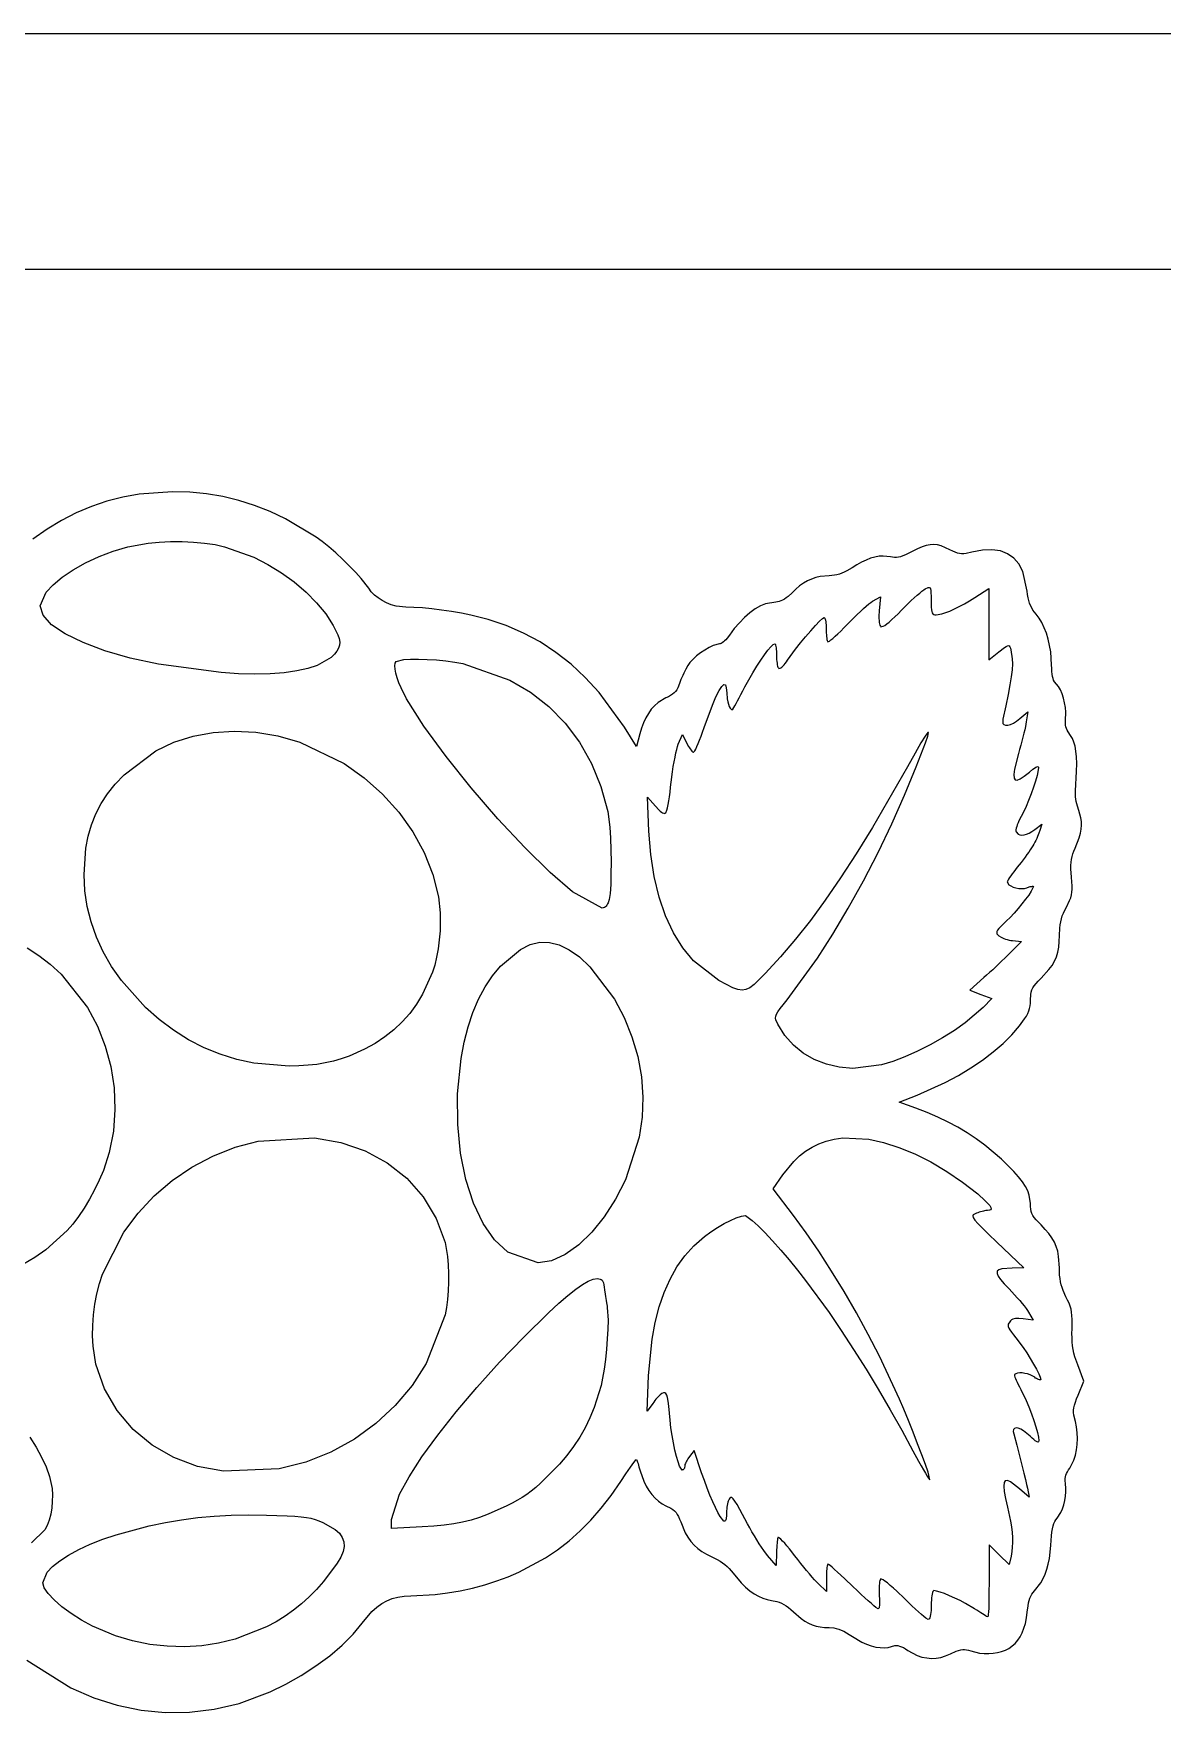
# Model space of a CAD drawing. Extents: x 24 to 191, y 8 to 99.
# Drawn here: x 60.87 to 72.82, y 81.36 to 99.12 of the extents above; entities that cross this region are included whole.
import ezdxf

# ---------------------------------------------------------------- set-up
doc = ezdxf.new("R2010")
doc.units = 0
doc.layers.add('Line_Etch', color=7, linetype='CONTINUOUS')
doc.layers.add('Outer_Cuts', color=7, linetype='CONTINUOUS')

msp = doc.modelspace()

# ---------------------------------------------------------------- linework, layer by layer
at = {"layer": 'Line_Etch', "color": 7}
for points in [[(79.64501, 96.625324), (29.645012, 96.625324)], [(60.797849, 81.909348), (61.264758, 81.617057), (61.507539, 81.51133), (61.755576, 81.43263), (62.007939, 81.381229), (62.263627, 81.357325), (62.522439, 81.361332), (62.78341, 81.392433), (63.045797, 81.451734), (63.375647, 81.573721), (63.54189, 81.655024), (63.704298, 81.747621), (63.860259, 81.848803), (64.005928, 81.956671), (64.1382, 82.069572), (64.254208, 82.184862), (64.350107, 82.300884), (64.4532, 82.42358), (64.504197, 82.470683), (64.556299, 82.509181), (64.610099, 82.539582), (64.667, 82.562075), (64.727497, 82.577682), (64.792598, 82.586685), (64.863599, 82.589676), (65.121928, 82.604775), (65.254449, 82.621765), (65.387197, 82.644963), (65.518998, 82.673863), (65.6484, 82.708266), (65.77422, 82.747963), (65.895248, 82.792664), (66.009816, 82.842163), (66.289199, 82.992616), (66.41789, 83.079213), (66.54036, 83.174415), (66.657316, 83.278705), (66.769976, 83.393044), (66.878821, 83.517905), (66.985021, 83.654007), (67.089308, 83.802303), (67.14291, 83.882903), (67.16752, 83.918805), (67.190013, 83.950803), (67.209825, 83.978517), (67.226617, 84.001208), (67.239713, 84.018198), (67.248715, 84.029007), (67.252723, 84.033014), (67.257718, 84.026015), (67.261726, 84.017012), (67.265733, 84.0053), (67.270729, 83.990991), (67.275724, 83.974199), (67.280719, 83.955798), (67.286731, 83.935506), (67.291726, 83.913719), (67.331229, 83.803212), (67.356318, 83.752708), (67.384817, 83.706111), (67.416118, 83.664009), (67.450318, 83.626208), (67.486917, 83.593408), (67.525917, 83.566117), (67.566616, 83.544612), (67.619019, 83.518817), (67.639621, 83.504903), (67.657317, 83.489804), (67.672613, 83.472589), (67.686019, 83.453002), (67.698408, 83.430001), (67.710121, 83.403501), (67.722115, 83.372603), (67.768713, 83.25922), (67.796907, 83.210421), (67.828504, 83.166222), (67.863906, 83.126223), (67.903406, 83.090623), (67.946707, 83.05902), (67.994505, 83.031024), (68.046606, 83.006132), (68.109804, 82.976033), (68.138506, 82.959043), (68.165514, 82.94084), (68.191112, 82.921451), (68.214819, 82.900651), (68.237029, 82.878864), (68.257829, 82.855665), (68.276936, 82.831253), (68.364032, 82.727446), (68.408533, 82.683642), (68.453731, 82.645644), (68.499434, 82.613343), (68.545134, 82.586532), (68.591035, 82.56593), (68.636732, 82.551339), (68.682133, 82.542336), (68.739032, 82.531527), (68.764827, 82.52354), (68.789719, 82.513239), (68.813821, 82.500539), (68.838205, 82.485243), (68.862815, 82.466842), (68.888215, 82.445336), (68.915224, 82.420247), (68.996822, 82.350349), (69.035823, 82.323538), (69.075021, 82.301553), (69.114523, 82.284563), (69.155423, 82.271665), (69.198222, 82.262662), (69.243722, 82.257667), (69.292724, 82.255692), (69.344822, 82.251684), (69.370222, 82.246689), (69.396017, 82.238674), (69.422123, 82.228683), (69.449132, 82.215983), (69.477633, 82.200686), (69.507532, 82.182286), (69.539835, 82.16078), (69.640535, 82.101482), (69.690734, 82.079272), (69.740232, 82.061774), (69.788334, 82.049582), (69.834534, 82.042583), (69.878332, 82.041454), (69.919034, 82.045461), (69.956132, 82.055565), (69.989833, 82.064568), (70.006343, 82.065697), (70.023135, 82.063721), (70.04083, 82.059714), (70.059542, 82.052714), (70.080031, 82.042724), (70.102722, 82.030024), (70.128122, 82.014022), (70.227822, 81.960425), (70.277324, 81.943717), (70.327125, 81.933219), (70.376821, 81.929211), (70.426521, 81.931187), (70.476722, 81.94019), (70.526924, 81.955486), (70.577623, 81.977274), (70.640022, 82.004282), (70.665111, 82.013285), (70.687802, 82.019297), (70.708602, 82.022288), (70.728696, 82.022853), (70.749101, 82.020877), (70.770409, 82.015882), (70.794115, 82.008883), (70.887215, 81.985881), (70.935517, 81.980886), (70.983816, 81.979757), (71.031419, 81.982749), (71.077317, 81.989748), (71.120816, 82.000557), (71.160815, 82.015345), (71.196414, 82.033746), (71.264616, 82.087747), (71.293115, 82.120744), (71.318007, 82.158347), (71.339315, 82.200444), (71.357208, 82.247343), (71.371516, 82.299444), (71.382721, 82.356642), (71.390736, 82.419544), (71.399739, 82.486044), (71.40575, 82.515443), (71.412749, 82.542254), (71.420736, 82.566864), (71.430727, 82.589075), (71.441733, 82.609367), (71.454123, 82.627768), (71.468234, 82.644278), (71.534234, 82.728981), (71.56034, 82.773679), (71.582128, 82.821279), (71.600331, 82.871977), (71.61464, 82.927279), (71.626126, 82.987779), (71.634113, 83.054078), (71.640124, 83.127278), (71.648111, 83.226079), (71.653106, 83.265979), (71.659118, 83.300481), (71.666117, 83.330179), (71.674104, 83.355777), (71.684094, 83.377564), (71.695383, 83.396473), (71.708281, 83.413265), (71.748681, 83.474465), (71.765191, 83.512969), (71.779105, 83.555065), (71.790111, 83.59927), (71.79711, 83.64477), (71.801118, 83.689767), (71.801118, 83.733266), (71.79711, 83.773968), (71.793103, 83.814168), (71.793949, 83.832879), (71.796941, 83.850772), (71.801936, 83.868665), (71.808935, 83.88636), (71.817938, 83.904564), (71.829143, 83.923472), (71.842746, 83.943284), (71.886547, 84.027982), (71.902351, 84.079386), (71.913555, 84.135083), (71.920554, 84.193982), (71.92253, 84.254985), (71.920554, 84.316684), (71.913555, 84.377684), (71.901363, 84.437283), (71.886264, 84.502782), (71.883273, 84.530298), (71.883033, 84.556093), (71.886024, 84.581691), (71.892036, 84.608982), (71.901039, 84.639084), (71.913428, 84.673986), (71.92943, 84.714886), (71.990433, 84.861994), (71.926532, 85.036845), (71.897333, 85.121043), (71.886524, 85.160046), (71.878537, 85.198344), (71.872526, 85.236842), (71.868518, 85.277044), (71.866543, 85.319846), (71.865414, 85.366046), (71.865978, 85.417043), (71.867107, 85.516044), (71.865132, 85.555945), (71.861124, 85.591544), (71.855113, 85.624045), (71.84611, 85.655343), (71.834398, 85.686645), (71.819609, 85.719444), (71.801208, 85.755543), (71.771109, 85.820644), (71.759905, 85.851942), (71.750902, 85.883043), (71.743903, 85.914646), (71.738908, 85.947644), (71.7349, 85.982546), (71.732925, 86.020144), (71.732078, 86.060846), (71.724091, 86.183313), (71.713987, 86.236913), (71.699199, 86.286412), (71.678907, 86.333515), (71.65331, 86.378913), (71.621311, 86.423614), (71.582808, 86.469012), (71.53761, 86.515912), (71.485509, 86.569715), (71.466797, 86.592716), (71.452489, 86.614504), (71.44168, 86.636009), (71.434681, 86.658305), (71.429685, 86.682717), (71.426694, 86.709725), (71.426129, 86.740824), (71.413429, 86.829326), (71.396637, 86.874727), (71.372535, 86.921626), (71.340035, 86.971125), (71.298937, 87.024028), (71.248736, 87.080927), (71.188436, 87.142426), (71.118135, 87.209928), (70.943035, 87.358944), (70.851138, 87.426646), (70.755936, 87.489745), (70.656639, 87.549046), (70.553066, 87.604545), (70.444464, 87.656448), (70.330376, 87.705245), (70.210293, 87.750948), (70.035688, 87.814848), (70.227046, 87.889745), (70.523876, 88.022496), (70.663096, 88.097096), (70.794886, 88.176296), (70.918316, 88.259794), (71.032647, 88.346897), (71.136454, 88.436595), (71.229056, 88.528696), (71.309456, 88.622495), (71.363256, 88.695695), (71.382842, 88.726296), (71.398138, 88.75449), (71.409343, 88.781076), (71.41733, 88.807379), (71.422325, 88.834387), (71.425316, 88.863087), (71.426445, 88.894388), (71.429437, 88.955187), (71.434432, 88.980079), (71.441431, 89.00308), (71.45193, 89.024896), (71.466239, 89.046684), (71.48495, 89.07008), (71.508854, 89.095677), (71.538251, 89.125076), (71.621952, 89.217177), (71.654052, 89.261875), (71.679649, 89.307076), (71.700054, 89.353976), (71.714843, 89.403274), (71.724946, 89.456374), (71.730957, 89.514077), (71.732933, 89.577479), (71.735925, 89.656377), (71.739932, 89.691076), (71.745943, 89.723376), (71.752943, 89.754477), (71.762933, 89.784875), (71.774928, 89.815474), (71.789321, 89.846775), (71.806508, 89.879775), (71.840708, 89.948175), (71.852223, 89.977876), (71.86021, 90.006778), (71.865205, 90.036476), (71.867181, 90.068576), (71.866941, 90.104977), (71.864965, 90.147074), (71.860958, 90.196375), (71.854946, 90.283474), (71.854703, 90.320076), (71.856679, 90.353378), (71.860687, 90.383977), (71.866698, 90.413376), (71.874685, 90.442078), (71.884788, 90.471276), (71.897488, 90.501878), (71.94079, 90.613104), (71.954393, 90.660907), (71.963396, 90.704705), (71.967403, 90.745608), (71.966274, 90.784806), (71.960263, 90.823106), (71.950159, 90.861607), (71.938532, 90.901894), (71.938179, 90.902334), (71.938179, 90.902334), (71.922883, 90.947334), (71.916871, 90.971747), (71.91086, 90.997034), (71.906852, 91.022123), (71.903861, 91.046733), (71.901885, 91.069932), (71.901321, 91.091437), (71.90245, 91.110544), (71.914642, 91.314813), (71.915771, 91.397315), (71.913795, 91.468113), (71.907784, 91.528913), (71.898781, 91.580314), (71.886589, 91.624115), (71.870587, 91.661416), (71.851198, 91.693214), (71.824698, 91.732412), (71.814707, 91.751123), (71.80672, 91.769016), (71.800709, 91.786711), (71.797717, 91.803899), (71.795742, 91.820691), (71.795973, 91.837483), (71.797949, 91.854275), (71.801956, 91.940678), (71.796961, 91.989979), (71.787958, 92.04068), (71.775766, 92.090179), (71.760667, 92.136777), (71.742972, 92.178176), (71.723583, 92.212579), (71.702783, 92.237189), (71.680488, 92.263774), (71.671485, 92.279579), (71.664486, 92.297471), (71.65949, 92.318469), (71.655483, 92.343079), (71.652491, 92.371577), (71.650516, 92.404578), (71.649951, 92.442579), (71.639961, 92.579877), (71.628756, 92.647379), (71.613149, 92.712877), (71.594043, 92.775578), (71.571352, 92.834377), (71.545557, 92.888479), (71.517058, 92.936575), (71.485757, 92.978177), (71.452057, 93.022376), (71.438651, 93.045067), (71.427137, 93.068971), (71.417146, 93.094569), (71.409159, 93.122057), (71.40216, 93.152156), (71.396149, 93.185455), (71.391153, 93.222254), (71.343554, 93.431065), (71.302155, 93.510265), (71.249055, 93.572464), (71.183952, 93.618164), (71.107156, 93.646866), (71.018456, 93.659058), (70.917991, 93.654063), (70.805334, 93.632755), (70.744532, 93.620366), (70.71964, 93.617374), (70.696638, 93.617131), (70.674625, 93.620123), (70.652414, 93.625118), (70.628708, 93.634121), (70.602404, 93.645636), (70.572308, 93.660735), (70.481907, 93.699935), (70.441507, 93.710434), (70.402504, 93.714442), (70.363004, 93.712466), (70.321904, 93.704451), (70.277406, 93.689662), (70.228107, 93.668863), (70.172605, 93.641374), (70.104203, 93.607674), (70.076009, 93.59568), (70.050609, 93.586677), (70.027411, 93.580665), (70.005623, 93.577674), (69.984823, 93.577445), (69.963826, 93.580437), (69.942321, 93.585432), (69.86502, 93.593419), (69.823121, 93.590427), (69.77892, 93.582412), (69.733219, 93.569317), (69.68582, 93.551424), (69.637221, 93.528734), (69.58742, 93.501443), (69.53692, 93.469444), (69.480517, 93.435442), (69.453932, 93.421839), (69.428137, 93.410832), (69.402342, 93.40183), (69.376744, 93.39483), (69.350441, 93.389835), (69.323658, 93.386844), (69.295662, 93.385715), (69.198067, 93.376712), (69.152166, 93.365705), (69.107665, 93.350098), (69.064564, 93.330286), (69.022666, 93.305874), (68.981766, 93.276873), (68.941366, 93.243173), (68.901462, 93.204872), (68.860063, 93.165675), (68.840251, 93.150068), (68.820863, 93.136973), (68.801756, 93.126163), (68.783355, 93.118177), (68.764954, 93.112165), (68.747259, 93.108158), (68.729564, 93.107029), (68.621204, 93.08812), (68.565703, 93.064921), (68.509704, 93.03312), (68.453706, 92.992921), (68.398204, 92.944618), (68.343405, 92.888417), (68.290104, 92.825018), (68.238206, 92.75442), (68.214105, 92.722817), (68.200897, 92.708508), (68.187801, 92.695611), (68.174904, 92.684604), (68.162712, 92.675601), (68.151197, 92.668602), (68.141094, 92.664595), (68.133107, 92.663466), (68.064707, 92.645262), (68.022608, 92.624971), (67.978107, 92.598667), (67.93361, 92.568566), (67.891008, 92.535766), (67.852708, 92.501566), (67.820707, 92.467866), (67.79731, 92.436065), (67.776003, 92.398067), (67.764996, 92.376561), (67.754187, 92.353871), (67.743886, 92.33087), (67.733895, 92.307671), (67.724892, 92.28546), (67.716905, 92.264152), (67.710894, 92.244566), (67.692493, 92.198366), (67.681486, 92.178978), (67.668589, 92.16179), (67.65349, 92.145986), (67.635992, 92.131395), (67.61539, 92.117989), (67.591486, 92.104781), (67.5638, 92.091884), (67.481998, 92.042083), (67.445199, 92.009283), (67.411199, 91.971482), (67.380098, 91.928683), (67.352412, 91.881084), (67.327803, 91.828983), (67.306692, 91.772583), (67.289195, 91.711581), (67.255692, 91.578352), (67.128204, 91.780951), (66.857443, 92.149073), (66.712482, 92.307425), (66.560833, 92.449022), (66.401772, 92.574363), (66.234575, 92.683916), (66.059482, 92.778113), (65.875304, 92.857313), (65.682272, 92.921614), (65.500484, 92.967312), (65.399545, 92.987604), (65.295255, 93.005807), (65.190251, 93.021414), (65.086921, 93.034311), (64.987924, 93.044302), (64.895826, 93.050313), (64.813524, 93.052289), (64.708032, 93.064283), (64.656332, 93.078592), (64.606833, 93.097981), (64.560236, 93.121885), (64.517135, 93.149684), (64.478834, 93.180982), (64.445831, 93.215182), (64.419246, 93.251981), (64.340545, 93.355554), (64.282647, 93.419452), (64.216345, 93.487854), (64.144548, 93.55745), (64.070148, 93.625652), (63.996245, 93.68975), (63.925645, 93.746451), (63.861349, 93.793354), (63.536999, 93.987102), (63.374586, 94.0646), (63.210739, 94.129401), (63.044496, 94.181802), (62.875389, 94.222204), (62.702206, 94.250901), (62.524248, 94.267693), (62.340546, 94.273704), (61.986778, 94.248615), (61.815277, 94.217517), (61.647355, 94.173716), (61.48304, 94.117714), (61.32278, 94.049515), (61.165856, 93.968916), (61.013018, 93.876118), (60.863999, 93.771346)], [(60.800694, 89.446178), (60.924595, 89.367977), (61.044675, 89.275377), (61.161642, 89.168217), (61.440303, 88.815888), (61.546266, 88.617827), (61.629064, 88.40854), (61.688164, 88.190627), (61.722666, 87.966266), (61.731669, 87.738307), (61.715159, 87.508928), (61.671959, 87.280706), (61.672182, 87.280695), (61.672182, 87.280695), (61.609083, 87.090296), (61.565581, 86.989117), (61.516082, 86.887458), (61.461783, 86.787754), (61.404184, 86.692355), (61.344581, 86.603655), (61.284584, 86.524257), (61.225481, 86.456555), (60.999452, 86.251326), (60.883202, 86.169326), (60.763604, 86.099925)], [(60.831185, 84.271218), (60.897485, 84.164524), (60.954387, 84.059526), (61.001986, 83.955719), (61.040484, 83.852626), (61.065771, 83.727997), (61.069779, 83.659598), (61.06865, 83.589996), (61.062639, 83.521097), (61.051124, 83.454397), (61.03484, 83.392395), (61.013532, 83.336696), (60.989317, 83.289889), (60.98952, 83.289728), (60.98952, 83.289728), (60.848153, 83.152664)]]:
    msp.add_lwpolyline(points, dxfattribs=at)
for points in [[(64.020121, 92.520495), (63.874684, 92.435396), (63.774221, 92.402898), (63.656543, 92.377301), (63.523072, 92.3589), (63.375252, 92.347696), (63.21403, 92.343688), (63.041093, 92.347696), (62.857151, 92.359408), (62.192191, 92.448909), (61.89367, 92.514404), (61.625782, 92.591206), (61.393761, 92.676806), (61.2036, 92.769406), (61.060561, 92.86681), (60.970662, 92.966809), (60.939561, 93.067269), (61.003459, 93.210779), (61.077362, 93.289477), (61.174461, 93.369075), (61.290231, 93.447078), (61.421301, 93.520978), (61.563631, 93.588175), (61.713361, 93.645876), (61.86645, 93.691579), (62.082203, 93.730579), (62.199881, 93.741586), (62.320921, 93.747597), (62.442911, 93.747597), (62.563702, 93.741586), (62.680432, 93.730579), (62.791173, 93.713871), (62.893313, 93.691576), (63.201392, 93.581072), (63.350891, 93.504776), (63.494652, 93.416773), (63.630031, 93.318975), (63.754892, 93.212535), (63.866832, 93.099395), (63.963434, 92.980997), (64.042332, 92.859003), (64.09333, 92.759706), (64.106933, 92.719504), (64.112944, 92.683602), (64.110969, 92.650605), (64.10047, 92.619306), (64.082069, 92.588203), (64.055569, 92.555705), (64.020161, 92.520503), (64.020121, 92.520495)], [(71.449743, 90.527766), (71.423637, 90.486166), (71.407127, 90.461274), (71.388924, 90.434971), (71.369309, 90.407483), (71.348707, 90.379486), (71.327597, 90.351998), (71.306515, 90.325187), (71.285715, 90.300295), (71.248919, 90.253195), (71.232607, 90.230899), (71.217818, 90.210297), (71.205118, 90.191388), (71.19462, 90.175076), (71.186633, 90.161473), (71.181637, 90.151171), (71.179662, 90.14516), (71.197555, 90.115262), (71.217649, 90.102166), (71.242738, 90.09116), (71.271237, 90.082157), (71.301839, 90.077162), (71.33244, 90.075186), (71.361639, 90.077162), (71.387744, 90.084161), (71.412354, 90.092148), (71.423163, 90.095139), (71.433154, 90.097115), (71.441141, 90.098244), (71.44814, 90.098808), (71.453135, 90.098568), (71.456127, 90.097439), (71.457256, 90.095464), (71.433859, 90.045761), (71.407754, 90.006764), (71.374454, 89.961764), (71.336154, 89.912962), (71.294755, 89.863164), (71.251956, 89.814562), (71.210356, 89.770061), (71.171153, 89.731764), (71.110354, 89.67366), (71.090542, 89.652578), (71.077136, 89.63508), (71.070137, 89.620771), (71.068161, 89.608382), (71.071153, 89.597178), (71.079168, 89.585973), (71.091078, 89.573781), (71.114474, 89.558993), (71.129065, 89.551994), (71.145377, 89.545983), (71.162565, 89.539971), (71.180768, 89.534976), (71.199169, 89.529981), (71.217372, 89.525973), (71.235265, 89.523997), (71.332367, 89.515982), (71.207506, 89.391122), (71.154406, 89.338721), (71.124008, 89.309322), (71.092006, 89.278721), (71.058707, 89.24742), (71.025704, 89.216522), (70.993206, 89.186621), (70.961908, 89.158624), (70.933005, 89.133027), (70.783027, 88.999798), (70.899517, 88.955297), (71.016247, 88.910796), (70.924646, 88.816599), (70.736155, 88.655857), (70.620145, 88.57456), (70.494325, 88.495656), (70.362295, 88.421056), (70.228107, 88.352857), (70.095116, 88.293255), (69.967145, 88.244656), (69.847785, 88.208757), (69.545206, 88.172655), (69.401444, 88.18465), (69.264866, 88.215954), (69.137135, 88.265952), (69.020416, 88.333852), (68.915884, 88.419052), (68.825686, 88.520943), (68.751585, 88.638872), (68.730983, 88.68527), (68.726976, 88.704658), (68.728951, 88.724273), (68.736966, 88.74606), (68.752263, 88.772166), (68.775461, 88.804667), (68.807065, 88.845563), (68.848464, 88.896967), (69.169224, 89.337567), (69.333313, 89.593974), (69.496683, 89.868814), (69.656946, 90.157527), (69.811465, 90.455554), (69.957854, 90.758618), (70.093713, 91.062154), (70.216652, 91.361625), (70.313753, 91.616368), (70.338363, 91.689065), (70.34635, 91.725466), (70.337347, 91.725466), (70.311044, 91.689065), (70.266746, 91.616368), (70.203845, 91.507055), (70.122045, 91.361625), (69.751535, 90.720823), (69.579555, 90.441928), (69.414266, 90.186946), (69.253535, 89.953243), (69.095183, 89.738215), (68.937793, 89.538964), (68.779207, 89.352866), (68.617756, 89.177296), (68.499823, 89.061057), (68.454626, 89.025856), (68.413224, 89.005253), (68.372126, 88.999242), (68.326725, 89.006241), (68.273425, 89.026138), (68.207927, 89.058441), (68.126624, 89.102738), (67.858725, 89.310118), (67.745113, 89.448139), (67.646113, 89.607439), (67.561914, 89.786837), (67.493315, 89.985129), (67.440714, 90.201116), (67.404615, 90.433859), (67.385706, 90.681899), (67.371793, 91.04261), (67.454994, 90.945508), (67.489392, 90.908907), (67.504688, 90.895022), (67.518602, 90.884015), (67.531302, 90.876), (67.542308, 90.871005), (67.551311, 90.869029), (67.559298, 90.871005), (67.56531, 90.876), (67.576119, 90.903714), (67.58213, 90.930017), (67.588141, 90.963317), (67.59514, 91.002515), (67.60214, 91.047015), (67.609139, 91.095318), (67.61515, 91.147018), (67.621161, 91.200818), (67.63595, 91.310848), (67.643965, 91.364848), (67.652968, 91.416746), (67.661971, 91.465345), (67.670974, 91.509346), (67.679976, 91.547847), (67.687963, 91.579447), (67.69595, 91.603154), (67.740253, 91.706013), (67.787653, 91.611513), (67.80515, 91.579512), (67.814153, 91.564921), (67.823156, 91.551826), (67.832159, 91.540114), (67.840146, 91.530123), (67.848133, 91.523124), (67.854144, 91.518129), (67.85914, 91.517), (67.872348, 91.532099), (67.882451, 91.551205), (67.894643, 91.577), (67.908246, 91.608601), (67.923035, 91.645403), (67.938642, 91.686299), (67.954446, 91.7308), (67.97025, 91.777703), (68.05755, 92.016412), (68.095148, 92.104211), (68.128151, 92.170009), (68.156147, 92.21331), (68.17864, 92.233122), (68.19515, 92.229114), (68.205452, 92.200616), (68.209459, 92.146818), (68.214454, 92.082517), (68.220466, 92.052415), (68.227465, 92.024927), (68.236468, 92.001728), (68.245471, 91.983525), (68.255461, 91.971812), (68.264464, 91.967805), (68.273467, 91.971812), (68.284474, 91.990919), (68.294775, 92.00963), (68.307983, 92.033534), (68.32359, 92.062033), (68.341088, 92.094334), (68.360194, 92.129733), (68.380288, 92.168033), (68.401398, 92.207931), (68.486096, 92.357193), (68.529096, 92.427093), (68.570698, 92.491694), (68.609896, 92.548593), (68.645495, 92.59639), (68.676097, 92.633192), (68.700509, 92.656898), (68.717724, 92.665901), (68.724724, 92.657886), (68.727715, 92.648883), (68.730707, 92.636691), (68.732682, 92.621875), (68.734658, 92.604885), (68.735787, 92.585778), (68.736916, 92.565176), (68.737155, 92.543671), (68.738284, 92.498972), (68.74026, 92.478568), (68.742235, 92.459969), (68.745227, 92.443177), (68.748219, 92.429066), (68.752226, 92.417551), (68.756234, 92.409536), (68.761229, 92.404541), (68.774437, 92.40567), (68.78344, 92.410665), (68.793543, 92.418652), (68.80455, 92.429151), (68.816545, 92.442246), (68.828737, 92.457345), (68.840929, 92.474334), (68.853121, 92.493046), (68.937821, 92.607854), (68.990221, 92.673654), (69.045221, 92.739954), (69.099024, 92.802652), (69.149022, 92.858154), (69.191621, 92.902655), (69.223619, 92.932054), (69.241512, 92.942552), (69.248511, 92.934566), (69.251503, 92.925563), (69.254494, 92.913568), (69.257486, 92.898977), (69.259461, 92.882185), (69.261437, 92.863784), (69.262566, 92.843972), (69.262806, 92.823172), (69.263935, 92.779874), (69.265063, 92.760062), (69.267039, 92.741661), (69.269015, 92.725377), (69.27099, 92.711266), (69.273982, 92.700061), (69.276973, 92.692075), (69.279965, 92.687079), (69.29718, 92.693091), (69.313465, 92.705085), (69.334264, 92.722301), (69.359156, 92.744286), (69.387153, 92.770391), (69.417751, 92.800092), (69.450752, 92.832892), (69.485451, 92.867789), (69.555552, 92.940992), (69.590954, 92.975691), (69.625154, 93.008189), (69.657951, 93.03809), (69.687852, 93.064393), (69.714635, 93.086407), (69.737128, 93.103397), (69.754626, 93.114883), (69.837828, 93.161986), (69.823942, 93.014875), (69.820951, 92.956977), (69.821191, 92.932085), (69.82232, 92.9101), (69.824295, 92.890993), (69.827287, 92.874681), (69.831294, 92.861783), (69.83629, 92.851793), (69.842301, 92.845781), (69.864794, 92.849789), (69.882489, 92.859892), (69.904277, 92.875189), (69.929875, 92.895283), (69.958571, 92.920175), (69.990372, 92.949574), (70.024775, 92.983077), (70.061571, 93.020875), (70.130173, 93.089573), (70.163873, 93.121874), (70.195875, 93.151772), (70.225974, 93.178781), (70.253265, 93.202177), (70.276971, 93.221763), (70.296586, 93.236354), (70.311177, 93.245357), (70.343477, 93.259948), (70.354286, 93.261077), (70.362273, 93.257069), (70.367268, 93.246768), (70.37026, 93.22927), (70.372235, 93.203475), (70.3728, 93.168277), (70.3728, 93.123076), (70.374775, 93.051075), (70.376751, 93.025478), (70.380758, 93.005666), (70.385754, 92.991075), (70.392753, 92.980971), (70.401756, 92.97496), (70.412762, 92.971968), (70.426366, 92.97084), (70.488762, 92.981649), (70.528465, 92.994349), (70.572765, 93.011846), (70.620865, 93.033352), (70.672065, 93.058667), (70.725665, 93.087366), (70.780966, 93.119365), (70.837165, 93.154067), (70.984262, 93.248569), (70.984262, 92.493667), (71.092624, 92.579567), (71.150026, 92.624567), (71.169414, 92.637973), (71.183723, 92.644972), (71.194024, 92.646947), (71.202011, 92.64294), (71.208022, 92.633937), (71.213018, 92.619826), (71.218013, 92.600917), (71.233817, 92.506217), (71.234946, 92.451717), (71.231955, 92.389019), (71.222952, 92.315819), (71.209067, 92.229518), (71.18948, 92.127379), (71.163685, 92.006828), (71.131882, 91.865697), (71.133857, 91.821399), (71.145541, 91.809207), (71.163236, 91.803196), (71.186238, 91.804325), (71.213528, 91.811324), (71.244629, 91.825407), (71.278629, 91.846009), (71.314728, 91.8733), (71.397927, 91.945498), (71.381135, 91.840009), (71.372132, 91.788811), (71.365133, 91.755308), (71.35613, 91.718007), (71.346139, 91.67761), (71.335132, 91.635011), (71.32342, 91.59151), (71.311031, 91.547508), (71.298133, 91.50421), (71.257736, 91.337258), (71.250737, 91.281759), (71.252712, 91.24426), (71.264396, 91.224166), (71.286184, 91.221175), (71.318284, 91.234383), (71.360882, 91.263282), (71.414685, 91.307583), (71.452486, 91.338884), (71.468093, 91.350088), (71.481498, 91.358075), (71.492308, 91.36307), (71.50131, 91.365046), (71.507322, 91.364481), (71.511329, 91.360474), (71.512458, 91.353475), (71.497162, 91.271676), (71.480172, 91.212877), (71.458667, 91.146575), (71.433775, 91.076979), (71.406766, 91.007377), (71.378967, 90.941873), (71.351676, 90.883978), (71.326361, 90.837073), (71.304376, 90.792578), (71.294385, 90.77079), (71.286398, 90.749991), (71.280387, 90.730602), (71.275392, 90.712907), (71.2724, 90.697808), (71.271553, 90.685418), (71.273529, 90.676415), (71.296925, 90.648701), (71.31462, 90.641702), (71.33542, 90.639726), (71.359127, 90.642718), (71.384922, 90.649717), (71.41241, 90.661429), (71.44111, 90.677713), (71.470509, 90.698513), (71.54541, 90.756913), (71.526022, 90.690413), (71.515523, 90.661218), (71.508524, 90.643522), (71.500537, 90.624613), (71.491534, 90.604801), (71.481544, 90.58451), (71.471045, 90.564415), (71.460038, 90.545027), (71.45064, 90.527811), (71.449743, 90.527766)], [(66.964839, 89.958716), (66.954849, 89.925515), (66.948837, 89.911601), (66.941838, 89.899607), (66.933851, 89.889306), (66.924849, 89.881291), (66.914547, 89.875279), (66.903033, 89.870284), (66.890643, 89.867293), (66.577295, 90.039028), (66.340253, 90.245462), (66.071643, 90.509289), (65.787473, 90.813301), (65.503798, 91.139799), (65.237326, 91.471571), (65.004115, 91.791614), (64.820416, 92.082232), (64.761516, 92.198002), (64.738318, 92.253501), (64.720114, 92.305701), (64.706709, 92.353498), (64.698722, 92.3956), (64.69573, 92.431002), (64.699738, 92.458293), (64.709757, 92.476186), (64.789654, 92.497494), (64.859953, 92.502489), (64.944354, 92.503053), (65.038354, 92.500062), (65.136855, 92.494051), (65.235653, 92.483947), (65.329856, 92.471049), (65.414754, 92.454765), (65.912994, 92.279903), (66.130907, 92.152655), (66.327045, 92.000046), (66.500454, 91.823285), (66.650435, 91.622842), (66.776256, 91.399917), (66.876955, 91.155217), (66.952255, 90.889465), (66.971841, 90.723944), (66.97884, 90.609133), (66.982848, 90.483073), (66.984824, 90.353914), (66.983977, 90.229296), (66.980985, 90.116865), (66.974974, 90.024265), (66.964786, 89.958724), (66.964839, 89.958716)], [(65.094101, 89.189948), (64.988612, 88.957205), (64.924511, 88.851964), (64.852711, 88.754363), (64.773011, 88.663968), (64.685511, 88.580768), (64.590312, 88.504667), (64.486734, 88.435766), (64.37527, 88.374066), (64.210461, 88.301366), (64.127961, 88.272666), (64.044263, 88.248762), (63.958363, 88.229374), (63.869663, 88.214783), (63.776863, 88.204482), (63.679262, 88.19847), (63.575932, 88.196495), (63.201352, 88.227793), (63.020761, 88.266793), (62.845194, 88.321293), (62.674881, 88.390895), (62.510563, 88.475596), (62.352214, 88.575093), (62.200322, 88.689184), (62.055132, 88.818115), (61.799673, 89.101804), (61.695621, 89.250572), (61.607322, 89.403664), (61.534822, 89.560573), (61.478321, 89.721316), (61.437924, 89.885406), (61.413737, 90.052594), (61.405722, 90.222424), (61.424828, 90.503004), (61.449015, 90.630255), (61.483917, 90.750575), (61.529316, 90.864666), (61.586214, 90.973505), (61.654416, 91.078263), (61.734816, 91.180165), (61.827616, 91.279665), (62.164169, 91.533214), (62.355276, 91.623116), (62.559077, 91.687914), (62.773145, 91.727416), (62.995367, 91.74133), (63.223798, 91.72894), (63.455815, 91.689937), (63.689746, 91.62394), (64.160005, 91.398619), (64.371928, 91.24745), (64.565197, 91.074749), (64.736946, 90.883149), (64.884529, 90.675529), (65.005797, 90.454989), (65.097598, 90.224408), (65.157898, 89.986407), (65.175593, 89.818259), (65.176722, 89.72516), (65.17373, 89.629261), (65.165715, 89.532859), (65.153721, 89.438357), (65.137719, 89.348159), (65.117624, 89.26446), (65.094228, 89.190002), (65.094101, 89.189948)], [(67.283934, 87.444305), (67.136351, 86.993415), (67.032062, 86.787715), (66.912465, 86.601135), (66.781381, 86.438247), (66.642172, 86.303577), (66.498411, 86.201926), (66.354184, 86.137328), (66.21257, 86.114835), (65.891102, 86.226547), (65.751893, 86.357622), (65.63014, 86.532476), (65.528001, 86.746795), (65.447604, 86.995554), (65.391403, 87.273975), (65.361704, 87.577996), (65.360575, 87.902346), (65.39668, 88.276922), (65.429178, 88.450094), (65.471077, 88.612984), (65.522277, 88.765113), (65.582278, 88.906004), (65.65138, 89.034695), (65.729378, 89.150945), (65.815678, 89.253795), (66.024726, 89.430794), (66.127579, 89.481294), (66.229958, 89.506186), (66.332568, 89.505622), (66.43639, 89.479827), (66.541627, 89.428127), (66.64903, 89.351125), (66.759297, 89.248275), (67.021927, 88.903114), (67.124066, 88.710325), (67.205866, 88.507727), (67.266868, 88.297956), (67.305668, 88.084114), (67.322178, 87.868595), (67.315179, 87.654515), (67.283821, 87.444274), (67.283934, 87.444305)], [(65.22733, 85.565427), (65.027841, 85.049728), (64.878591, 84.816748), (64.700153, 84.603865), (64.495403, 84.413944), (64.267201, 84.249377), (64.018202, 84.112556), (63.751742, 84.006595), (63.470683, 83.933596), (62.88059, 83.908506), (62.60743, 83.960909), (62.354124, 84.053707), (62.124979, 84.184548), (61.923814, 84.351028), (61.754944, 84.550757), (61.622432, 84.781578), (61.530634, 85.040866), (61.500032, 85.234135), (61.495037, 85.340818), (61.497012, 85.451568), (61.504999, 85.564468), (61.51959, 85.677128), (61.54039, 85.787878), (61.567399, 85.894795), (61.600402, 85.995497), (61.827402, 86.440638), (61.977372, 86.640369), (62.148641, 86.822397), (62.339039, 86.985047), (62.546422, 87.126167), (62.768872, 87.244088), (63.00376, 87.336885), (63.248929, 87.402685), (63.845008, 87.43789), (64.122712, 87.389588), (64.381281, 87.300589), (64.615689, 87.173086), (64.822124, 87.009956), (64.995772, 86.813109), (65.132591, 86.585387), (65.227793, 86.328737), (65.253588, 86.180198), (65.260587, 86.093798), (65.264594, 86.0029), (65.264594, 85.909896), (65.260587, 85.817099), (65.253588, 85.726895), (65.242581, 85.642197), (65.227285, 85.565439), (65.22733, 85.565427)], [(71.47199, 84.905005), (71.421492, 84.929897), (71.393778, 84.9389), (71.365279, 84.944911), (71.337988, 84.948918), (71.312391, 84.949483), (71.2897, 84.947507), (71.271299, 84.941496), (71.258204, 84.933509), (71.25764, 84.919398), (71.261647, 84.9065), (71.267659, 84.890498), (71.275646, 84.87159), (71.285636, 84.850282), (71.296643, 84.826575), (71.30954, 84.801486), (71.323652, 84.775182), (71.380353, 84.658215), (71.409052, 84.589317), (71.43654, 84.517514), (71.461856, 84.446512), (71.483361, 84.379315), (71.500153, 84.319315), (71.51116, 84.269816), (71.515168, 84.234216), (71.51116, 84.220105), (71.506165, 84.218129), (71.49815, 84.219258), (71.488046, 84.224254), (71.475854, 84.232269), (71.461066, 84.244263), (71.443568, 84.25956), (71.423756, 84.278948), (71.353655, 84.336646), (71.322751, 84.354539), (71.295968, 84.365037), (71.273757, 84.368029), (71.257247, 84.363034), (71.246946, 84.350842), (71.243955, 84.331058), (71.24895, 84.303569), (71.280548, 84.18564), (71.299259, 84.11314), (71.33796, 83.960531), (71.355853, 83.887828), (71.371658, 83.82253), (71.384358, 83.768228), (71.39336, 83.729027), (71.412749, 83.634528), (71.310133, 83.723529), (71.213729, 83.797429), (71.181431, 83.811315), (71.159136, 83.808323), (71.146238, 83.788934), (71.142231, 83.751836), (71.147226, 83.696535), (71.160632, 83.622434), (71.181742, 83.528937), (71.213339, 83.382785), (71.223838, 83.319585), (71.230837, 83.261484), (71.234845, 83.207187), (71.235691, 83.155986), (71.233716, 83.106685), (71.22872, 83.058385), (71.220734, 83.009784), (71.201119, 82.921084), (71.095867, 83.023706), (70.987519, 83.129183), (70.987519, 82.748866), (70.986673, 82.617077), (70.985544, 82.557777), (70.984415, 82.504676), (70.983286, 82.458776), (70.98131, 82.420975), (70.979335, 82.392781), (70.977359, 82.374888), (70.975384, 82.368877), (70.961978, 82.373872), (70.950294, 82.379883), (70.935703, 82.388886), (70.918713, 82.399187), (70.899607, 82.411182), (70.878807, 82.424587), (70.856512, 82.439178), (70.833821, 82.454475), (70.737219, 82.511173), (70.68152, 82.539875), (70.624319, 82.567589), (70.56792, 82.592679), (70.515319, 82.614184), (70.468719, 82.631174), (70.43072, 82.641983), (70.403712, 82.645991), (70.393608, 82.636), (70.388613, 82.624796), (70.384605, 82.609499), (70.381614, 82.591099), (70.378622, 82.569791), (70.376646, 82.546084), (70.375518, 82.520289), (70.374953, 82.49328), (70.373824, 82.437081), (70.371849, 82.412895), (70.368857, 82.391785), (70.36485, 82.374089), (70.360842, 82.359781), (70.355847, 82.349282), (70.349835, 82.343271), (70.343824, 82.341295), (70.319214, 82.355209), (70.298217, 82.371691), (70.271914, 82.393704), (70.241312, 82.420515), (70.207313, 82.451413), (70.170514, 82.486112), (70.131511, 82.523413), (70.091314, 82.563413), (70.012114, 82.639514), (69.975312, 82.672714), (69.941316, 82.701916), (69.911214, 82.726808), (69.885419, 82.746422), (69.864619, 82.760336), (69.849831, 82.768323), (69.841844, 82.769169), (69.831853, 82.753167), (69.828862, 82.739056), (69.82587, 82.721841), (69.823894, 82.701747), (69.822766, 82.679253), (69.822526, 82.654841), (69.823372, 82.629244), (69.824501, 82.602743), (69.828509, 82.55034), (69.828746, 82.526944), (69.828181, 82.506144), (69.827053, 82.487941), (69.825077, 82.47335), (69.822085, 82.462343), (69.818078, 82.455344), (69.81407, 82.453368), (69.790166, 82.467959), (69.768181, 82.485457), (69.74089, 82.508656), (69.708392, 82.537155), (69.671991, 82.570155), (69.631992, 82.606756), (69.58939, 82.646753), (69.544689, 82.689354), (69.459091, 82.771656), (69.419591, 82.808455), (69.38369, 82.841455), (69.351689, 82.869649), (69.324906, 82.893045), (69.303598, 82.910233), (69.28881, 82.921239), (69.280823, 82.925247), (69.275827, 82.916244), (69.272836, 82.905435), (69.27086, 82.891324), (69.268885, 82.874136), (69.266909, 82.854042), (69.26578, 82.831549), (69.264934, 82.806939), (69.264369, 82.780834), (69.264369, 82.636367), (69.178466, 82.719865), (69.138566, 82.761264), (69.113166, 82.789964), (69.085169, 82.822267), (69.055268, 82.857866), (69.02437, 82.895664), (68.992767, 82.934865), (68.961666, 82.974565), (68.931268, 83.013769), (68.87407, 83.086765), (68.847456, 83.118563), (68.823355, 83.146757), (68.801849, 83.170464), (68.783646, 83.189373), (68.769055, 83.202779), (68.758951, 83.209778), (68.753956, 83.210624), (68.748961, 83.195017), (68.745969, 83.181922), (68.743994, 83.165638), (68.742018, 83.146729), (68.740043, 83.125421), (68.738914, 83.10242), (68.737785, 83.078008), (68.737542, 83.052411), (68.734551, 82.910803), (68.64295, 83.019165), (68.60255, 83.071562), (68.579153, 83.105564), (68.554261, 83.14286), (68.528466, 83.183062), (68.502671, 83.225162), (68.477074, 83.267961), (68.452661, 83.310562), (68.429463, 83.352164), (68.347661, 83.505724), (68.318761, 83.557425), (68.29607, 83.594221), (68.278375, 83.617617), (68.264772, 83.629809), (68.253765, 83.631785), (68.243775, 83.625773), (68.234772, 83.612876), (68.225769, 83.593769), (68.221761, 83.580364), (68.217754, 83.565067), (68.214762, 83.547852), (68.211771, 83.529648), (68.209795, 83.51026), (68.208666, 83.490871), (68.208102, 83.471285), (68.206973, 83.432984), (68.204997, 83.417377), (68.202006, 83.404169), (68.199014, 83.393671), (68.195007, 83.386672), (68.190999, 83.381676), (68.186004, 83.380547), (68.179992, 83.382523), (68.140792, 83.429124), (68.116379, 83.471725), (68.089597, 83.524625), (68.061403, 83.586626), (68.032003, 83.656025), (68.002102, 83.731124), (67.972703, 83.810725), (67.944201, 83.893224), (67.866503, 84.129074), (67.816504, 84.065173), (67.797595, 84.040281), (67.78958, 84.027384), (67.782581, 84.014684), (67.77657, 84.002492), (67.771574, 83.990977), (67.767567, 83.980168), (67.765591, 83.970177), (67.764745, 83.962162), (67.762769, 83.948277), (67.760794, 83.942266), (67.757802, 83.93727), (67.75481, 83.932275), (67.750803, 83.928267), (67.746795, 83.925276), (67.742788, 83.9233), (67.737792, 83.922454), (67.709796, 83.962154), (67.693794, 84.007355), (67.677002, 84.065752), (67.660689, 84.133954), (67.645082, 84.209553), (67.630971, 84.289153), (67.618977, 84.370253), (67.609974, 84.449952), (67.59606, 84.598494), (67.589061, 84.650395), (67.582062, 84.688893), (67.574075, 84.715902), (67.565072, 84.732412), (67.553868, 84.739411), (67.540265, 84.739171), (67.524263, 84.732172), (67.505354, 84.718569), (67.494856, 84.708465), (67.483651, 84.697261), (67.471939, 84.684363), (67.460453, 84.67076), (67.448938, 84.656367), (67.437734, 84.641578), (67.427235, 84.62679), (67.368835, 84.546388), (67.38272, 84.92097), (67.418819, 85.307978), (67.451622, 85.483792), (67.494421, 85.647878), (67.547022, 85.80025), (67.60992, 85.94113), (67.682821, 86.070537), (67.766319, 86.188218), (67.860122, 86.294901), (67.973742, 86.394401), (68.040741, 86.442901), (68.110842, 86.488401), (68.180941, 86.529301), (68.24844, 86.564), (68.310641, 86.590501), (68.364439, 86.607688), (68.40704, 86.613699), (68.48024, 86.5642), (68.541042, 86.507499), (68.613542, 86.4338), (68.694839, 86.346497), (68.781639, 86.248902), (68.87114, 86.144612), (68.960142, 86.03649), (69.045241, 85.928139), (69.292811, 85.588962), (69.422219, 85.398798), (69.5533, 85.198592), (69.684609, 84.990258), (69.814488, 84.77641), (69.941511, 84.559711), (70.063981, 84.342522), (70.18046, 84.127), (70.240463, 84.01697), (70.267951, 83.968171), (70.292561, 83.924669), (70.314349, 83.887571), (70.332552, 83.857469), (70.346663, 83.835484), (70.356654, 83.822389), (70.361649, 83.819397), (70.341357, 83.8979), (70.312658, 83.9804), (70.275061, 84.083258), (70.231059, 84.199745), (70.182957, 84.323407), (70.133458, 84.447548), (70.084857, 84.565709), (70.039656, 84.671438), (69.82725, 85.125429), (69.708127, 85.355767), (69.582798, 85.584918), (69.452668, 85.809758), (69.319436, 86.027908), (69.184297, 86.23649), (69.049146, 86.432871), (68.915678, 86.614176), (68.702078, 86.897138), (68.804697, 87.044249), (68.919265, 87.188476), (68.980465, 87.246876), (69.044868, 87.297078), (69.113067, 87.339177), (69.18577, 87.37358), (69.263768, 87.400871), (69.347467, 87.421473), (69.437369, 87.435584), (69.714827, 87.424069), (69.870306, 87.389167), (70.033196, 87.33627), (70.201118, 87.266668), (70.370937, 87.18157), (70.540287, 87.08207), (70.706528, 86.969398), (70.866787, 86.84454), (70.947588, 86.77204), (70.975274, 86.743539), (70.994888, 86.720142), (71.006092, 86.701431), (71.009084, 86.687122), (71.004089, 86.677132), (70.991389, 86.67112), (70.971294, 86.669145), (70.952385, 86.667169), (70.940391, 86.665194), (70.927296, 86.662202), (70.913185, 86.658195), (70.898396, 86.654187), (70.883608, 86.650179), (70.869017, 86.645184), (70.854708, 86.640189), (70.819806, 86.622493), (70.814811, 86.610301), (70.819806, 86.592804), (70.837699, 86.567206), (70.869697, 86.531107), (70.9175, 86.482108), (70.982998, 86.41751), (71.068099, 86.335005), (71.35657, 86.060177), (71.231709, 86.057185), (71.12431, 86.050186), (71.092509, 86.040083), (71.075011, 86.024786), (71.072019, 86.003281), (71.083224, 85.974779), (71.108624, 85.938181), (71.147821, 85.89278), (71.201125, 85.83778), (71.258523, 85.77658), (71.286209, 85.745479), (71.31302, 85.714881), (71.33763, 85.685482), (71.359926, 85.658191), (71.379342, 85.633101), (71.394949, 85.611314), (71.406464, 85.593618), (71.453863, 85.507521), (71.348374, 85.521406), (71.303174, 85.526402), (71.283785, 85.526162), (71.266598, 85.525033), (71.251499, 85.522041), (71.237896, 85.517046), (71.226183, 85.510047), (71.215685, 85.502032), (71.206682, 85.491731), (71.191385, 85.467318), (71.18941, 85.454618), (71.191385, 85.440507), (71.197397, 85.424505), (71.208403, 85.405117), (71.224405, 85.38172), (71.245713, 85.353724), (71.272524, 85.319725), (71.346924, 85.219496), (71.385924, 85.160893), (71.423922, 85.101095), (71.459124, 85.042492), (71.489522, 84.988195), (71.513737, 84.941095), (71.530049, 84.904497), (71.53606, 84.881298), (71.532053, 84.876303), (71.527058, 84.876063), (71.520058, 84.877192), (71.512072, 84.880183), (71.502081, 84.884191), (71.491272, 84.889186), (71.479277, 84.895197), (71.471121, 84.905273), (71.47199, 84.905005)], [(66.878731, 84.816026), (66.806532, 84.583057), (66.761831, 84.474215), (66.710633, 84.369686), (66.653035, 84.268989), (66.588733, 84.171887), (66.517232, 84.077388), (66.438334, 83.985087), (66.351534, 83.894686), (66.237671, 83.783465), (66.187472, 83.738467), (66.13937, 83.698965), (66.091971, 83.663766), (66.044171, 83.631666), (65.993673, 83.601567), (65.939371, 83.572165), (65.879771, 83.542266), (65.68267, 83.453764), (65.591972, 83.419768), (65.502773, 83.392054), (65.412372, 83.369561), (65.318372, 83.351865), (65.217661, 83.337952), (65.107882, 83.327651), (64.986123, 83.319635), (64.658672, 83.303154), (64.658672, 83.397351), (64.74427, 83.667644), (64.846163, 83.851342), (64.982513, 84.060872), (65.150182, 84.291462), (65.345132, 84.538311), (65.564233, 84.796874), (65.803664, 85.061903), (66.060083, 85.32908), (66.322713, 85.586224), (66.431792, 85.686924), (66.527691, 85.769923), (66.610893, 85.835923), (66.682691, 85.886122), (66.744192, 85.921022), (66.796293, 85.941313), (66.83979, 85.947325), (66.869691, 85.943317), (66.880895, 85.938322), (66.889898, 85.930307), (66.897913, 85.918594), (66.903925, 85.902988), (66.90892, 85.883176), (66.912927, 85.858086), (66.916935, 85.827685), (66.922946, 85.782984), (66.926954, 85.759785), (66.929945, 85.736784), (66.933953, 85.714291), (66.936945, 85.692983), (66.939936, 85.673595), (66.942928, 85.656407), (66.944903, 85.641816), (66.95289, 85.506908), (66.950915, 85.413905), (66.944903, 85.310335), (66.9359, 85.201747), (66.924386, 85.092677), (66.910783, 84.988627), (66.895176, 84.894128), (66.878722, 84.816006), (66.878731, 84.816026)], [(64.083983, 82.937154), (63.940473, 82.743885), (63.865571, 82.657988), (63.78807, 82.579084), (63.707272, 82.505887), (63.62207, 82.438185), (63.532673, 82.375486), (63.43797, 82.317086), (63.337499, 82.262784), (63.004313, 82.132185), (62.829691, 82.090089), (62.651019, 82.063589), (62.469703, 82.0523), (62.286241, 82.057295), (62.102063, 82.077587), (61.918365, 82.113988), (61.736091, 82.166086), (61.495703, 82.268936), (61.378742, 82.333537), (61.269191, 82.403438), (61.170893, 82.475435), (61.087691, 82.546936), (61.02339, 82.615135), (60.981991, 82.676835), (60.9674, 82.729435), (61.015197, 82.841139), (61.071898, 82.901137), (61.147997, 82.962136), (61.240997, 83.022836), (61.349357, 83.082137), (61.470625, 83.138336), (61.602899, 83.190536), (61.744507, 83.237139), (62.095166, 83.331336), (62.266669, 83.367737), (62.437456, 83.396936), (62.609428, 83.419429), (62.783807, 83.435234), (62.962248, 83.445224), (63.146426, 83.448216), (63.337539, 83.445224), (63.555448, 83.438225), (63.637047, 83.43323), (63.70425, 83.427219), (63.759946, 83.420219), (63.807546, 83.411217), (63.850147, 83.39973), (63.890347, 83.385139), (63.931447, 83.367641), (64.063245, 83.29344), (64.107746, 83.252737), (64.138147, 83.209439), (64.154657, 83.163039), (64.157648, 83.11304), (64.146642, 83.058941), (64.122229, 83.000338), (64.083971, 82.937157), (64.083983, 82.937154)]]:
    msp.add_lwpolyline(points, close=True, dxfattribs=at)
at = {"layer": 'Outer_Cuts', "color": 1}
msp.add_lwpolyline([(29.086116, 99.121783), (185.667735, 99.121783)], dxfattribs=at)

doc.saveas('drawing.dxf')
